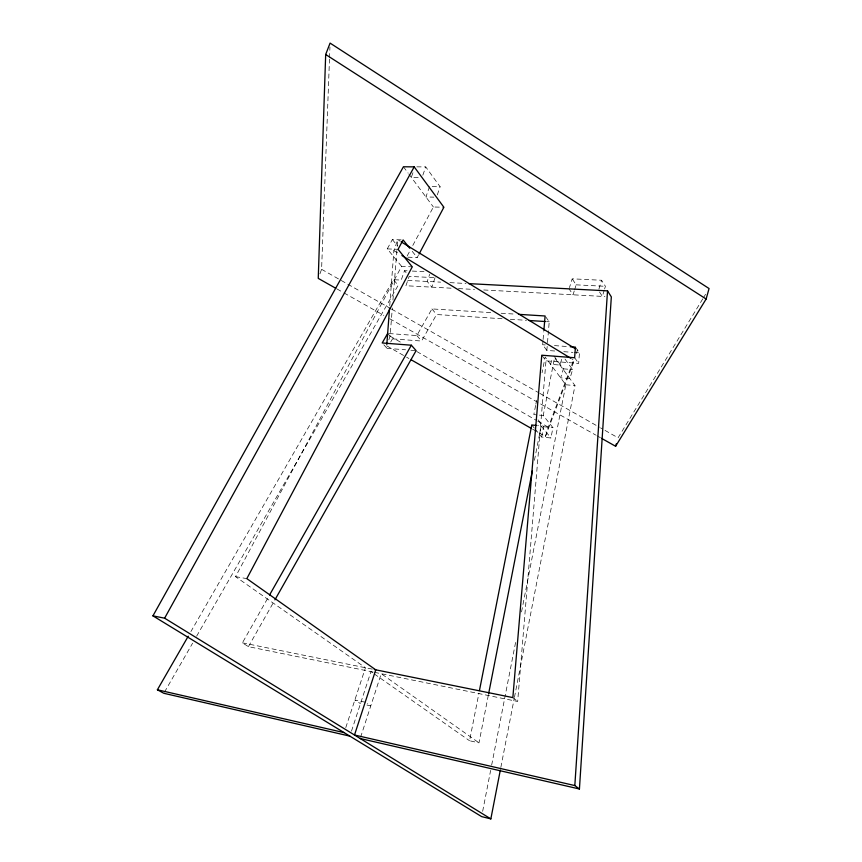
<?xml version="1.0" encoding="UTF-8"?>
<svg xmlns="http://www.w3.org/2000/svg" width="862" height="862" viewBox="0 0 862 862"><rect width="100%" height="100%" fill="white"/><g stroke="black" fill="none" stroke-linecap="round" stroke-linejoin="round"><path stroke-width="0.65" stroke-dasharray="4.31 3.23" d="M319.921 273.847L321.591 269.31L329.478 59.166M329.532 57.819L329.93 47.119M541.778 355.219L545.98 360.844L578.671 363.408L579.447 352.849L575.417 347.127M389.753 305.601L393.88 250.626L397.727 239.744L400.022 241.144M388.827 339.79L390.087 336.158L392.318 308.036M392.953 300.008L397.091 247.782M397.199 246.435L397.727 239.744M374.496 672.328L517.663 701.474L545.98 360.844M554.675 350.996L546.853 350.414L547.392 343.906M547.499 342.602L549.223 321.785L545.096 315.988M546.853 350.414L542.661 344.746L542.995 340.824M543.103 339.509L543.771 331.676M535.054 428.996L541.616 437.002L550.926 437.993L552.941 427.681L543.222 415.506L538.524 415.042M482.655 811.325L490.64 770.391M491.663 765.1L516.122 639.647M521.532 611.912L565.806 384.775L545.15 357.051L542.058 372.74M500.844 767.374L514.183 698.683M514.442 697.358L574.986 385.573L554.557 357.773L543.222 415.506M488.312 695.3L478.981 742.839L469.553 740.749L478.927 693.188M535.625 405.431L533.815 414.59L537.349 414.934M535.873 404.127L536.649 400.205M534.44 460.286L541.174 425.957L537.64 425.602M541.616 437.002L543.631 426.733L537.91 419.643M604.262 290.095L602.355 296.399L598.508 290.386M604.65 288.835L605.404 286.313L601.59 280.258L572.185 278.825L569.459 287.596M576.387 353.463L577.443 350.004L576.506 352.493M565.009 359.066L572.627 369.582L569.879 378.623L560.645 377.847L563.403 368.839L553.382 355.198M598.896 289.126L601.59 280.258M532.597 429.157L545.441 436.484L548.275 427.207L574.146 358.721M561.668 359.335L559.901 365.057L550.559 364.314L552.682 357.471M574.211 291.065L573.047 294.815L569.071 288.856M574.598 289.826L576.139 284.837L572.185 278.825M360.585 737.247L381.241 673.696L478.981 742.839M351.491 731.127L370.962 671.606L373.16 673.147M345.781 727.603L365.456 667.748L235.541 576.646L401.606 266.358L412.251 266.864M435.051 277.693L431.819 287.143L427.218 281.454L429.664 274.321M407.101 270.808L404.504 270.69L401.218 280.096L393.471 279.687L190.922 631.534M437.303 194.877L440.126 186.763L425.753 166.926L416.389 166.84M429.567 186.591L425.925 196.978L433.855 197.139M422.843 175.148L425.753 166.926M412.963 172.68L411.303 177.356L419.341 177.464M545.441 436.484L574.275 360.402L571.98 359.001M407.888 257.167L417.186 257.566L418.426 255.227M407.176 255.949L410.301 250.12M412.79 245.454L433.381 206.999L443.887 207.246M401.606 266.358L387.264 248.892L392.361 239.55L403.114 239.938M373.192 672.058L248.407 646.662L242.405 642.826L268.244 597.312M388.977 333.54L416.831 335.566L431.948 308.919L491.846 312.669M248.407 646.662L274.256 601.029M387.652 333.443L392.501 338.863L421.561 341.04L436.581 314.522L502.287 318.757M383.827 344.768L387.081 348.356L388.288 346.244M390.691 342.031L392.501 338.863M164.491 692.121L192.614 643.171M196.633 636.178L398.201 285.322L393.471 279.687M702.767 298.866L618.065 437.821L600.555 427.864M703.467 297.713L705.569 294.276M432.207 186.634L440.126 186.763M387.264 248.892L398.039 249.323M412.305 271.067L423.985 271.638M433.758 277.618L409.181 276.379L405.927 285.742L451.807 288.231M576.139 284.837L605.404 286.313M407.726 280.43L440.601 282.143M449.964 282.639L466.03 283.479M458.465 288.598L474.456 289.46M483.776 289.966L604.919 296.539M501.167 313.251L515.81 314.156M510.336 319.274L526.434 320.319M546.54 321.612L549.223 321.785M542.661 344.746L545.29 344.929M554.46 345.597L568.866 346.653M563.802 351.685L572.928 352.364M574.232 352.461L579.447 352.849M387.081 348.356L405.56 349.8M410.84 350.22L416.12 350.629M563.403 368.839L572.627 369.582M565.806 384.775L574.986 385.573M543.631 426.733L552.941 427.681M235.541 576.646L246.823 578.628M242.405 642.826L375.767 669.839M365.208 702.207L354.864 699.966L360.478 703.651M366.91 705.051L370.779 705.881L367.438 703.672M336.988 288.964L342.839 292.261M344.013 292.929L383.816 315.395M389.667 318.703L595.707 435.041M596.881 435.698L600.394 437.691M321.591 269.31L390.464 308.456M391.628 309.113L538.696 392.706M539.86 393.374L599.392 427.207M386.726 345.834L405.399 356.502M406.562 357.17L408.9 358.495M390.087 336.158L401.714 342.86M416.842 351.556L536.649 420.516M537.813 421.184L548.275 427.207M393.88 250.626L399.623 254.118M374.248 673.912L469.553 740.749M512.847 697.595L517.663 701.474M416.831 335.566L421.561 341.04M431.948 308.919L436.581 314.522M531.768 424.998L534.224 427.994M404.504 270.69L406.067 272.586M541.174 425.957L550.926 437.993M392.361 239.55L397.371 245.745M412.219 251.348L417.186 257.566M403.427 166.775L408.146 173.133M408.944 174.189L433.381 206.999M574.631 357.741L578.671 363.408"/><path stroke-width="1.29" d="M601.557 438.349L615.608 446.279L706.129 299.028L709.06 288.533L330.081 43.1L325.674 54.5L318.25 278.383L335.814 288.296M607.527 290.86L611.33 296.884L579.426 788.989L574.825 785.562L607.527 290.86L468.702 283.62M386.822 344.488L389.549 308.284M543.879 330.361L545.096 315.988L518.471 314.328M419.051 254.064L443.887 207.246L414.202 166.872L403.427 166.775L152.94 615.867L481.632 816.605L490.844 818.9L500.337 770.014M479.444 690.548L531.768 424.998L536.466 425.483M488.571 693.985L532.36 470.846M615.608 446.279L616.308 443.865M152.94 615.867L164.62 618.183L414.202 166.872M269.569 594.974L411.357 345.209L416.12 350.629L274.924 599.855M387.652 333.443L382.2 342.979L411.357 345.209M349.853 736.126L163.823 693.285L157.39 689.783L188.239 636.199M529.106 320.492L545.204 321.526M570.181 346.75L575.417 347.127L574.631 357.741L541.778 355.219L512.847 697.595L374.323 669.537M157.39 689.783L344.132 732.635M574.825 785.562L354.497 735.006L375.767 669.839L246.823 578.628L412.251 266.864L398.039 249.323L403.114 239.938L409.741 248.234M360.176 738.508L579.426 788.989M411.228 359.831L531.434 428.489M401.929 255.518L570.827 358.301M401.164 241.856L575.148 348.593M164.62 618.183L490.844 818.9M325.674 54.5L706.129 299.028"/></g></svg>
